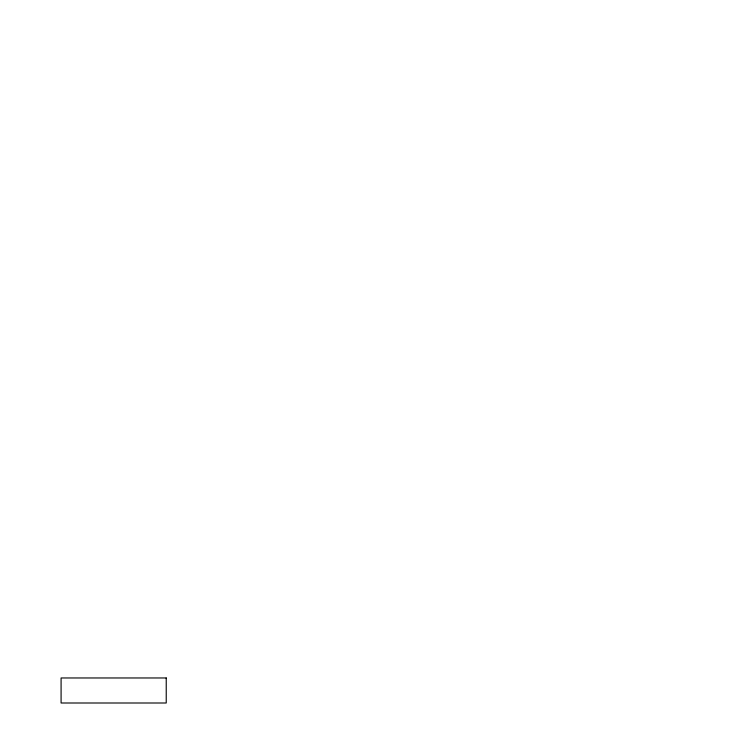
<?xml version="1.0" encoding="UTF-8"?>
<svg xmlns="http://www.w3.org/2000/svg" width="740" height="740" viewBox="0 0 740 740"><rect width="100%" height="100%" fill="white"/><g stroke="black" fill="none" stroke-linecap="round" stroke-linejoin="round"><path stroke-width="1.11" d="M166.232 677.97L61.087 677.97L61.087 703L166.232 703L166.232 677.97"/></g></svg>
